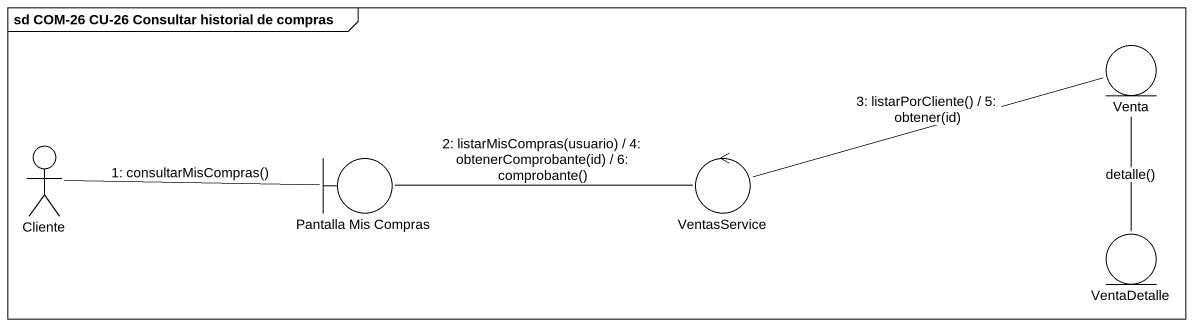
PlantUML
@startuml
mainframe sd COM-26 CU-26 Consultar historial de compras
entity Venta
actor Cliente
boundary "Pantalla Mis Compras" as Pantalla_Mis_Compras
control VentasService
entity VentaDetalle
Venta -- VentaDetalle : detalle()
Cliente -right- Pantalla_Mis_Compras : 1: consultarMisCompras()
Pantalla_Mis_Compras -right- VentasService : 2: listarMisCompras(usuario) / 4: obtenerComprobante(id) / 6: comprobante()
VentasService -right- Venta : 3: listarPorCliente() / 5: obtener(id)
@enduml
